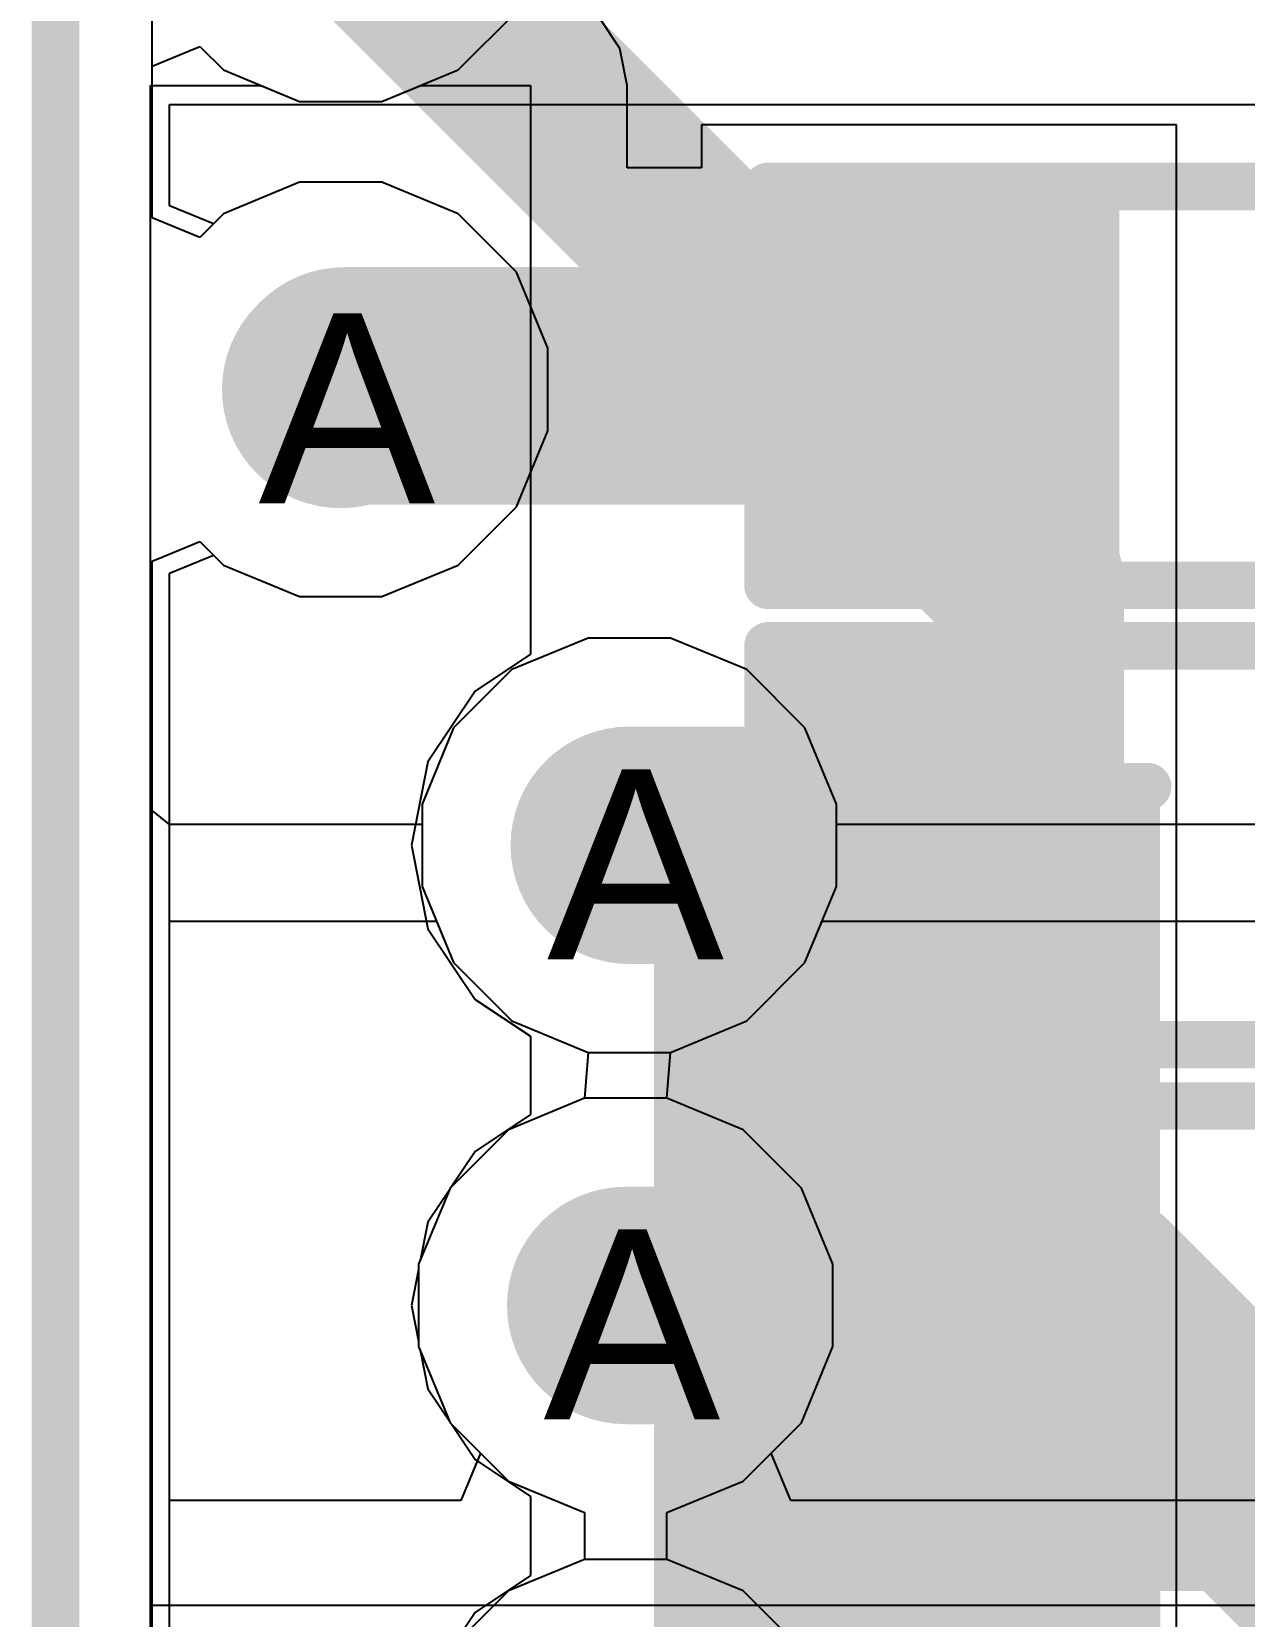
# Model space of a CAD drawing. Header units: inches. Extents: x 0 to 5271, y 0 to 5417.
# Drawn here: x -0.064 to 3.179, y 98.395 to 102.633 of the extents above; entities that cross this region are included whole.
import ezdxf

# ---------------------------------------------------------------- set-up
doc = ezdxf.new("R2010")
doc.units = ezdxf.units.IN
for name, color, linetype in [('Board_Outline', 216, 'Continuous'), ('Bottom Layer', 5, 'Continuous'), ('Bottom Overlay', 54, 'Continuous'), ('Bottom Paste', 16, 'Continuous'), ('Bottom Solder', 6, 'Continuous'), ('Drill Drawing', 1, 'Continuous'), ('L2_GND1', 16, 'Continuous'), ('L3_SIG1', 76, 'Continuous'), ('L4_PWR', 90, 'Continuous'), ('L5_GND2', 156, 'Continuous'), ('L6_SIG2', 130, 'Continuous'), ('L7_GND3', 216, 'Continuous'), ('Top Layer', 1, 'Continuous'), ('Top Overlay', 2, 'Continuous'), ('Top Paste', 8, 'Continuous'), ('Top Solder', 216, 'Continuous'), ('Via Holes', 16, 'Continuous')]:
    doc.layers.add(name, color=color, linetype=linetype)
doc.styles.add('Arial', font='', dxfattribs={"height": 0.2})
doc.styles.get('Arial').set_extended_font_data('Arial')

# ---------------------------------------------------------------- blocks, each defined once
blk = doc.blocks.new('R___0603_B_214')
at = {"layer": 'Bottom Layer'}
for points in [[(-1.14304572, -0.44450508), (-1.14304572, 0.44449492), (-0.38104572, 0.44449492), (-0.38104572, -0.44450508)], [(0.38095428, -0.44450508), (0.38095428, 0.44449492), (1.14295428, 0.44449492), (1.14295428, -0.44450508)]]:
    blk.add_hatch(color=5, dxfattribs=at).paths.add_polyline_path(points)
at = {"layer": 'Bottom Paste'}
for points in [[(-1.14304572, -0.44450508), (-1.14304572, 0.44449492), (-0.38104572, 0.44449492), (-0.38104572, -0.44450508)], [(0.38095428, -0.44450508), (0.38095428, 0.44449492), (1.14295428, 0.44449492), (1.14295428, -0.44450508)]]:
    blk.add_hatch(color=16, dxfattribs=at).paths.add_polyline_path(points)
at = {"layer": 'Bottom Solder'}
for points in [[(-1.24464572, -0.54610508), (-1.24464572, 0.5460949199999999), (-0.27944572, 0.5460949199999999), (-0.27944572, -0.54610508)], [(0.27935428, -0.54610508), (0.27935428, 0.5460949199999999), (1.24455428, 0.5460949199999999), (1.24455428, -0.54610508)]]:
    blk.add_hatch(color=6, dxfattribs=at).paths.add_polyline_path(points)
at = {"layer": 'Bottom Overlay'}
for points in [[(-1.21924572, 0.53339492, 0.127, 0.127, 0), (-1.21924572, -0.53340508, 0.127, 0.127, 0)], [(1.21915428, 0.53339492, 0.127, 0.127, 0), (-1.21924572, 0.53339492, 0.127, 0.127, 0)], [(1.21915428, 0.53339492, 0.127, 0.127, 0), (1.21915428, -0.53340508, 0.127, 0.127, 0)], [(1.21915428, -0.53340508, 0.127, 0.127, 0), (-1.21924572, -0.53340508, 0.127, 0.127, 0)]]:
    blk.add_lwpolyline(points, format="xyseb", dxfattribs=at)
for points in [[(-1.25099572, 0.53339492, 0.0635, 0.0635, 1), (-1.18749572, 0.53339492, 0.0635, 0.0635, 1)], [(-1.25099572, 0.53339492, 0.0635, 0.0635, 1), (-1.18749572, 0.53339492, 0.0635, 0.0635, 1)], [(1.18740428, 0.53339492, 0.0635, 0.0635, 1), (1.25090428, 0.53339492, 0.0635, 0.0635, 1)], [(1.18740428, 0.53339492, 0.0635, 0.0635, 1), (1.25090428, 0.53339492, 0.0635, 0.0635, 1)], [(-1.25099572, -0.53340508, 0.0635, 0.0635, 1), (-1.18749572, -0.53340508, 0.0635, 0.0635, 1)], [(-1.25099572, -0.53340508, 0.0635, 0.0635, 1), (-1.18749572, -0.53340508, 0.0635, 0.0635, 1)], [(1.18740428, -0.53340508, 0.0635, 0.0635, 1), (1.25090428, -0.53340508, 0.0635, 0.0635, 1)], [(1.18740428, -0.53340508, 0.0635, 0.0635, 1), (1.25090428, -0.53340508, 0.0635, 0.0635, 1)]]:
    blk.add_lwpolyline(points, format="xyseb", close=True, dxfattribs=at)
blk = doc.blocks.new('R___0603_B_222')
at = {"layer": 'Bottom Layer'}
for points in [[(-1.14300508, -0.44450254), (-1.14300508, 0.44449746), (-0.38100508, 0.44449746), (-0.38100508, -0.44450254)], [(0.38099492, -0.44450254), (0.38099492, 0.44449746), (1.14299492, 0.44449746), (1.14299492, -0.44450254)]]:
    blk.add_hatch(color=5, dxfattribs=at).paths.add_polyline_path(points)
at = {"layer": 'Bottom Paste'}
for points in [[(-1.14300508, -0.44450254), (-1.14300508, 0.44449746), (-0.38100508, 0.44449746), (-0.38100508, -0.44450254)], [(0.38099492, -0.44450254), (0.38099492, 0.44449746), (1.14299492, 0.44449746), (1.14299492, -0.44450254)]]:
    blk.add_hatch(color=16, dxfattribs=at).paths.add_polyline_path(points)
at = {"layer": 'Bottom Solder'}
for points in [[(-1.24460508, -0.54610254), (-1.24460508, 0.5460974599999999), (-0.27940508, 0.5460974599999999), (-0.27940508, -0.54610254)], [(0.27939492, -0.54610254), (0.27939492, 0.5460974599999999), (1.24459492, 0.5460974599999999), (1.24459492, -0.54610254)]]:
    blk.add_hatch(color=6, dxfattribs=at).paths.add_polyline_path(points)
at = {"layer": 'Bottom Overlay'}
for points in [[(1.21919492, 0.5333974599999999, 0.127, 0.127, 0), (-1.21920508, 0.5333974599999999, 0.127, 0.127, 0)], [(-1.21920508, 0.5333974599999999, 0.127, 0.127, 0), (-1.21920508, -0.53340254, 0.127, 0.127, 0)], [(1.21919492, 0.5333974599999999, 0.127, 0.127, 0), (1.21919492, -0.53340254, 0.127, 0.127, 0)], [(1.21919492, -0.53340254, 0.127, 0.127, 0), (-1.21920508, -0.53340254, 0.127, 0.127, 0)]]:
    blk.add_lwpolyline(points, format="xyseb", dxfattribs=at)
for points in [[(-1.25095508, 0.5333974599999999, 0.0635, 0.0635, 1), (-1.18745508, 0.5333974599999999, 0.0635, 0.0635, 1)], [(-1.25095508, 0.5333974599999999, 0.0635, 0.0635, 1), (-1.18745508, 0.5333974599999999, 0.0635, 0.0635, 1)], [(1.18744492, 0.5333974599999999, 0.0635, 0.0635, 1), (1.25094492, 0.5333974599999999, 0.0635, 0.0635, 1)], [(1.18744492, 0.5333974599999999, 0.0635, 0.0635, 1), (1.25094492, 0.5333974599999999, 0.0635, 0.0635, 1)], [(-1.25095508, -0.53340254, 0.0635, 0.0635, 1), (-1.18745508, -0.53340254, 0.0635, 0.0635, 1)], [(-1.25095508, -0.53340254, 0.0635, 0.0635, 1), (-1.18745508, -0.53340254, 0.0635, 0.0635, 1)], [(1.18744492, -0.53340254, 0.0635, 0.0635, 1), (1.25094492, -0.53340254, 0.0635, 0.0635, 1)], [(1.18744492, -0.53340254, 0.0635, 0.0635, 1), (1.25094492, -0.53340254, 0.0635, 0.0635, 1)]]:
    blk.add_lwpolyline(points, format="xyseb", close=True, dxfattribs=at)
blk = doc.blocks.new('R___0603_B_228')
at = {"layer": 'Bottom Layer'}
for points in [[(-1.14300508, -0.44450508), (-1.14300508, 0.44449492), (-0.38100508, 0.44449492), (-0.38100508, -0.44450508)], [(0.38099492, -0.44450508), (0.38099492, 0.44449492), (1.14299492, 0.44449492), (1.14299492, -0.44450508)]]:
    blk.add_hatch(color=5, dxfattribs=at).paths.add_polyline_path(points)
at = {"layer": 'Bottom Paste'}
for points in [[(-1.14300508, -0.44450508), (-1.14300508, 0.44449492), (-0.38100508, 0.44449492), (-0.38100508, -0.44450508)], [(0.38099492, -0.44450508), (0.38099492, 0.44449492), (1.14299492, 0.44449492), (1.14299492, -0.44450508)]]:
    blk.add_hatch(color=16, dxfattribs=at).paths.add_polyline_path(points)
at = {"layer": 'Bottom Solder'}
for points in [[(-1.24460508, -0.54610508), (-1.24460508, 0.5460949199999999), (-0.27940508, 0.5460949199999999), (-0.27940508, -0.54610508)], [(0.27939492, -0.54610508), (0.27939492, 0.5460949199999999), (1.24459492, 0.5460949199999999), (1.24459492, -0.54610508)]]:
    blk.add_hatch(color=6, dxfattribs=at).paths.add_polyline_path(points)
at = {"layer": 'Bottom Overlay'}
for points in [[(1.21919492, 0.53339492, 0.127, 0.127, 0), (-1.21920508, 0.53339492, 0.127, 0.127, 0)], [(-1.21920508, 0.53339492, 0.127, 0.127, 0), (-1.21920508, -0.53340508, 0.127, 0.127, 0)], [(1.21919492, 0.53339492, 0.127, 0.127, 0), (1.21919492, -0.53340508, 0.127, 0.127, 0)], [(1.21919492, -0.53340508, 0.127, 0.127, 0), (-1.21920508, -0.53340508, 0.127, 0.127, 0)]]:
    blk.add_lwpolyline(points, format="xyseb", dxfattribs=at)
for points in [[(-1.25095508, 0.53339492, 0.0635, 0.0635, 1), (-1.18745508, 0.53339492, 0.0635, 0.0635, 1)], [(-1.25095508, 0.53339492, 0.0635, 0.0635, 1), (-1.18745508, 0.53339492, 0.0635, 0.0635, 1)], [(1.18744492, 0.53339492, 0.0635, 0.0635, 1), (1.25094492, 0.53339492, 0.0635, 0.0635, 1)], [(1.18744492, 0.53339492, 0.0635, 0.0635, 1), (1.25094492, 0.53339492, 0.0635, 0.0635, 1)], [(-1.25095508, -0.53340508, 0.0635, 0.0635, 1), (-1.18745508, -0.53340508, 0.0635, 0.0635, 1)], [(-1.25095508, -0.53340508, 0.0635, 0.0635, 1), (-1.18745508, -0.53340508, 0.0635, 0.0635, 1)], [(1.18744492, -0.53340508, 0.0635, 0.0635, 1), (1.25094492, -0.53340508, 0.0635, 0.0635, 1)], [(1.18744492, -0.53340508, 0.0635, 0.0635, 1), (1.25094492, -0.53340508, 0.0635, 0.0635, 1)]]:
    blk.add_lwpolyline(points, format="xyseb", close=True, dxfattribs=at)
blk = doc.blocks.new('LED_0603_232')
at = {"layer": 'Top Layer'}
for points in [[(-1.0000234, 0.50002059), (-0.5000243999999999, 0.50002059), (-0.5000243999999999, -0.49997995), (-1.0000234, -0.49997995)], [(0.499999, 0.50002059), (0.999998, 0.50002059), (0.999998, -0.49997995), (0.499999, -0.49997995)]]:
    blk.add_hatch(color=1, dxfattribs=at).paths.add_polyline_path(points)
at = {"layer": 'Top Overlay'}
blk.add_hatch(color=2, dxfattribs=at).paths.add_polyline_path([(1.1175873, -0.6603796799999999), (1.7525873, -0.6603796799999999), (1.7525873, 0.66042032), (1.1175873, 0.66042032)])
at = {"layer": 'Top Paste'}
for points in [[(-1.0000234, 0.50002059), (-0.5000243999999999, 0.50002059), (-0.5000243999999999, -0.49997995), (-1.0000234, -0.49997995)], [(0.499999, 0.50002059), (0.999998, 0.50002059), (0.999998, -0.49997995), (0.499999, -0.49997995)]]:
    blk.add_hatch(color=8, dxfattribs=at).paths.add_polyline_path(points)
at = {"layer": 'Top Solder'}
for points in [[(-1.1016234, 0.60162059), (-0.3984244, 0.60162059), (-0.3984244, -0.60157995), (-1.1016234, -0.60157995)], [(0.398399, 0.60162059), (1.101598, 0.60162059), (1.101598, -0.60157995), (0.398399, -0.60157995)]]:
    blk.add_hatch(color=216, dxfattribs=at).paths.add_polyline_path(points)
at = {"layer": 'Top Overlay'}
for points in [[(-0.4318127, 0.60962032, 0.127, 0.127, 0), (-1.1176127, 0.60962032, 0.127, 0.127, 0)], [(-1.1176127, 0.60962032, 0.127, 0.127, 0), (-1.1176127, -0.60957968, 0.127, 0.127, 0)], [(1.1175873, 0.60962032, 0.127, 0.127, 0), (0.4317873, 0.60962032, 0.127, 0.127, 0)], [(1.1175873, 0.60962032, 0.127, 0.127, 0), (1.1175873, -0.60957968, 0.127, 0.127, 0)], [(-0.4318127, -0.60957968, 0.127, 0.127, 0), (-1.1176127, -0.60957968, 0.127, 0.127, 0)], [(1.1175873, -0.60957968, 0.127, 0.127, 0), (0.4317873, -0.60957968, 0.127, 0.127, 0)]]:
    blk.add_lwpolyline(points, format="xyseb", dxfattribs=at)
for points in [[(-1.1493627, 0.60962032, 0.0635, 0.0635, 1), (-1.0858627, 0.60962032, 0.0635, 0.0635, 1)], [(-1.1493627, 0.60962032, 0.0635, 0.0635, 1), (-1.0858627, 0.60962032, 0.0635, 0.0635, 1)], [(-0.4635626999999999, 0.60962032, 0.0635, 0.0635, 1), (-0.4000627, 0.60962032, 0.0635, 0.0635, 1)], [(0.4000373, 0.60962032, 0.0635, 0.0635, 1), (0.4635372999999999, 0.60962032, 0.0635, 0.0635, 1)], [(1.0858373, 0.60962032, 0.0635, 0.0635, 1), (1.1493373, 0.60962032, 0.0635, 0.0635, 1)], [(1.0858373, 0.60962032, 0.0635, 0.0635, 1), (1.1493373, 0.60962032, 0.0635, 0.0635, 1)], [(-1.1493627, -0.60957968, 0.0635, 0.0635, 1), (-1.0858627, -0.60957968, 0.0635, 0.0635, 1)], [(-1.1493627, -0.60957968, 0.0635, 0.0635, 1), (-1.0858627, -0.60957968, 0.0635, 0.0635, 1)], [(-0.4635626999999999, -0.60957968, 0.0635, 0.0635, 1), (-0.4000627, -0.60957968, 0.0635, 0.0635, 1)], [(0.4000373, -0.60957968, 0.0635, 0.0635, 1), (0.4635372999999999, -0.60957968, 0.0635, 0.0635, 1)], [(1.0858373, -0.60957968, 0.0635, 0.0635, 1), (1.1493373, -0.60957968, 0.0635, 0.0635, 1)], [(1.0858373, -0.60957968, 0.0635, 0.0635, 1), (1.1493373, -0.60957968, 0.0635, 0.0635, 1)]]:
    blk.add_lwpolyline(points, format="xyseb", close=True, dxfattribs=at)
blk = doc.blocks.new('RES_0603_B_276')
at = {"layer": 'Bottom Layer'}
for points in [[(-1.1430127, -0.4444492), (-1.1430127, 0.4445508), (-0.3810127, 0.4445508), (-0.3810127, -0.4444492)], [(0.3809873, -0.4444492), (0.3809873, 0.4445508), (1.1429873, 0.4445508), (1.1429873, -0.4444492)]]:
    blk.add_hatch(color=5, dxfattribs=at).paths.add_polyline_path(points)
at = {"layer": 'Bottom Paste'}
for points in [[(-1.1430127, -0.4444492), (-1.1430127, 0.4445508), (-0.3810127, 0.4445508), (-0.3810127, -0.4444492)], [(0.3809873, -0.4444492), (0.3809873, 0.4445508), (1.1429873, 0.4445508), (1.1429873, -0.4444492)]]:
    blk.add_hatch(color=16, dxfattribs=at).paths.add_polyline_path(points)
at = {"layer": 'Bottom Solder'}
for points in [[(-1.2446127, -0.5460492), (-1.2446127, 0.5461507999999999), (-0.2794127, 0.5461507999999999), (-0.2794127, -0.5460492)], [(0.2793873, -0.5460492), (0.2793873, 0.5461507999999999), (1.2445873, 0.5461507999999999), (1.2445873, -0.5460492)]]:
    blk.add_hatch(color=6, dxfattribs=at).paths.add_polyline_path(points)
at = {"layer": 'Bottom Overlay'}
for points in [[(-1.2192127, -0.5333492, 0.127, 0.127, 0), (-1.2192127, 0.5334508, 0.127, 0.127, 0)], [(-1.2192127, 0.5334508, 0.127, 0.127, 0), (1.2191873, 0.5334508, 0.127, 0.127, 0)], [(1.2191873, -0.5333492, 0.127, 0.127, 0), (1.2191873, 0.5334508, 0.127, 0.127, 0)], [(-1.2192127, -0.5333492, 0.127, 0.127, 0), (1.2191873, -0.5333492, 0.127, 0.127, 0)]]:
    blk.add_lwpolyline(points, format="xyseb", dxfattribs=at)
for points in [[(-1.2509627, 0.5334508, 0.0635, 0.0635, 1), (-1.1874627, 0.5334508, 0.0635, 0.0635, 1)], [(-1.2509627, 0.5334508, 0.0635, 0.0635, 1), (-1.1874627, 0.5334508, 0.0635, 0.0635, 1)], [(1.1874373, 0.5334508, 0.0635, 0.0635, 1), (1.2509373, 0.5334508, 0.0635, 0.0635, 1)], [(1.1874373, 0.5334508, 0.0635, 0.0635, 1), (1.2509373, 0.5334508, 0.0635, 0.0635, 1)], [(-1.2509627, -0.5333492, 0.0635, 0.0635, 1), (-1.1874627, -0.5333492, 0.0635, 0.0635, 1)], [(-1.2509627, -0.5333492, 0.0635, 0.0635, 1), (-1.1874627, -0.5333492, 0.0635, 0.0635, 1)], [(1.1874373, -0.5333492, 0.0635, 0.0635, 1), (1.2509373, -0.5333492, 0.0635, 0.0635, 1)], [(1.1874373, -0.5333492, 0.0635, 0.0635, 1), (1.2509373, -0.5333492, 0.0635, 0.0635, 1)]]:
    blk.add_lwpolyline(points, format="xyseb", close=True, dxfattribs=at)
blk = doc.blocks.new('LED_0603_288')
at = {"layer": 'Top Layer'}
for points in [[(-0.99996752, 0.49996979), (-0.49996852, 0.49996979), (-0.49996852, -0.50003075), (-0.99996752, -0.50003075)], [(0.50005488, 0.49996979), (1.00005388, 0.49996979), (1.00005388, -0.50003075), (0.50005488, -0.50003075)]]:
    blk.add_hatch(color=1, dxfattribs=at).paths.add_polyline_path(points)
at = {"layer": 'Top Overlay'}
blk.add_hatch(color=2, dxfattribs=at).paths.add_polyline_path([(1.11713518, -0.66063368), (1.75213518, -0.66063368), (1.75213518, 0.66016632), (1.11713518, 0.66016632)])
at = {"layer": 'Top Paste'}
for points in [[(-0.99996752, 0.49996979), (-0.49996852, 0.49996979), (-0.49996852, -0.50003075), (-0.99996752, -0.50003075)], [(0.50005488, 0.49996979), (1.00005388, 0.49996979), (1.00005388, -0.50003075), (0.50005488, -0.50003075)]]:
    blk.add_hatch(color=8, dxfattribs=at).paths.add_polyline_path(points)
at = {"layer": 'Top Solder'}
for points in [[(-1.10156752, 0.60156979), (-0.39836852, 0.60156979), (-0.39836852, -0.60163075), (-1.10156752, -0.60163075)], [(0.39845488, 0.60156979), (1.10165388, 0.60156979), (1.10165388, -0.60163075), (0.39845488, -0.60163075)]]:
    blk.add_hatch(color=216, dxfattribs=at).paths.add_polyline_path(points)
at = {"layer": 'Top Overlay'}
for points in [[(-0.43175682, 0.60956952, 0.127, 0.127, 0), (-1.11755682, 0.60956952, 0.127, 0.127, 0)], [(-1.11755682, 0.60956952, 0.127, 0.127, 0), (-1.11755682, -0.60963048, 0.127, 0.127, 0)], [(1.11764318, 0.60956952, 0.127, 0.127, 0), (0.43184318, 0.60956952, 0.127, 0.127, 0)], [(1.11764318, 0.60956952, 0.127, 0.127, 0), (1.11764318, -0.60963048, 0.127, 0.127, 0)], [(-0.43175682, -0.60963048, 0.127, 0.127, 0), (-1.11755682, -0.60963048, 0.127, 0.127, 0)], [(1.11764318, -0.60963048, 0.127, 0.127, 0), (0.43184318, -0.60963048, 0.127, 0.127, 0)]]:
    blk.add_lwpolyline(points, format="xyseb", dxfattribs=at)
for points in [[(-1.14930682, 0.60956952, 0.0635, 0.0635, 1), (-1.08580682, 0.60956952, 0.0635, 0.0635, 1)], [(-1.14930682, 0.60956952, 0.0635, 0.0635, 1), (-1.08580682, 0.60956952, 0.0635, 0.0635, 1)], [(-0.4635068199999999, 0.60956952, 0.0635, 0.0635, 1), (-0.40000682, 0.60956952, 0.0635, 0.0635, 1)], [(0.40009318, 0.60956952, 0.0635, 0.0635, 1), (0.4635931799999999, 0.60956952, 0.0635, 0.0635, 1)], [(1.08589318, 0.60956952, 0.0635, 0.0635, 1), (1.14939318, 0.60956952, 0.0635, 0.0635, 1)], [(1.08589318, 0.60956952, 0.0635, 0.0635, 1), (1.14939318, 0.60956952, 0.0635, 0.0635, 1)], [(-1.14930682, -0.60963048, 0.0635, 0.0635, 1), (-1.08580682, -0.60963048, 0.0635, 0.0635, 1)], [(-1.14930682, -0.60963048, 0.0635, 0.0635, 1), (-1.08580682, -0.60963048, 0.0635, 0.0635, 1)], [(-0.4635068199999999, -0.60963048, 0.0635, 0.0635, 1), (-0.40000682, -0.60963048, 0.0635, 0.0635, 1)], [(0.40009318, -0.60963048, 0.0635, 0.0635, 1), (0.4635931799999999, -0.60963048, 0.0635, 0.0635, 1)], [(1.08589318, -0.60963048, 0.0635, 0.0635, 1), (1.14939318, -0.60963048, 0.0635, 0.0635, 1)], [(1.08589318, -0.60963048, 0.0635, 0.0635, 1), (1.14939318, -0.60963048, 0.0635, 0.0635, 1)]]:
    blk.add_lwpolyline(points, format="xyseb", close=True, dxfattribs=at)

msp = doc.modelspace()

# ---------------------------------------------------------------- hatches: boundary and pattern name
at = {"layer": 'Bottom Layer'}
h = msp.add_hatch(color=5, dxfattribs=at)
edge = h.paths.add_edge_path()
edge.add_arc((0.7627061199999999, 101.67590028), 0.2999994, 0, 360)
h = msp.add_hatch(color=5, dxfattribs=at)
edge = h.paths.add_edge_path()
edge.add_arc((1.53430732, 100.45700254), 0.2999994, 0, 360)
h = msp.add_hatch(color=5, dxfattribs=at)
edge = h.paths.add_edge_path()
edge.add_arc((1.52470612, 99.22643095999999), 0.2999994, 0, 360)
at = {"layer": 'L2_GND1'}
h = msp.add_hatch(color=16, dxfattribs=at)
edge = h.paths.add_edge_path()
edge.add_arc((0.7627061199999999, 101.67590028), 0.2999994, 0, 360)
h = msp.add_hatch(color=16, dxfattribs=at)
edge = h.paths.add_edge_path()
edge.add_arc((1.53430732, 100.45700254), 0.2999994, 0, 360)
h = msp.add_hatch(color=16, dxfattribs=at)
edge = h.paths.add_edge_path()
edge.add_arc((1.52470612, 99.22643095999999), 0.2999994, 0, 360)
at = {"layer": 'L3_SIG1'}
h = msp.add_hatch(color=76, dxfattribs=at)
edge = h.paths.add_edge_path()
edge.add_arc((0.7627061199999999, 101.67590028), 0.2999994, 0, 360)
h = msp.add_hatch(color=76, dxfattribs=at)
edge = h.paths.add_edge_path()
edge.add_arc((1.53430732, 100.45700254), 0.2999994, 0, 360)
h = msp.add_hatch(color=76, dxfattribs=at)
edge = h.paths.add_edge_path()
edge.add_arc((1.52470612, 99.22643095999999), 0.2999994, 0, 360)
at = {"layer": 'L4_PWR'}
h = msp.add_hatch(color=90, dxfattribs=at)
edge = h.paths.add_edge_path()
edge.add_arc((0.7627061199999999, 101.67590028), 0.2999994, 0, 360)
h = msp.add_hatch(color=90, dxfattribs=at)
edge = h.paths.add_edge_path()
edge.add_arc((1.53430732, 100.45700254), 0.2999994, 0, 360)
h = msp.add_hatch(color=90, dxfattribs=at)
edge = h.paths.add_edge_path()
edge.add_arc((1.52470612, 99.22643095999999), 0.2999994, 0, 360)
at = {"layer": 'L5_GND2'}
h = msp.add_hatch(color=156, dxfattribs=at)
edge = h.paths.add_edge_path()
edge.add_arc((0.7627061199999999, 101.67590028), 0.2999994, 0, 360)
h = msp.add_hatch(color=156, dxfattribs=at)
edge = h.paths.add_edge_path()
edge.add_arc((1.53430732, 100.45700254), 0.2999994, 0, 360)
h = msp.add_hatch(color=156, dxfattribs=at)
edge = h.paths.add_edge_path()
edge.add_arc((1.52470612, 99.22643095999999), 0.2999994, 0, 360)
at = {"layer": 'L6_SIG2'}
h = msp.add_hatch(color=130, dxfattribs=at)
edge = h.paths.add_edge_path()
edge.add_arc((0.7627061199999999, 101.67590028), 0.2999994, 0, 360)
h = msp.add_hatch(color=130, dxfattribs=at)
edge = h.paths.add_edge_path()
edge.add_arc((1.53430732, 100.45700254), 0.2999994, 0, 360)
h = msp.add_hatch(color=130, dxfattribs=at)
edge = h.paths.add_edge_path()
edge.add_arc((1.52470612, 99.22643095999999), 0.2999994, 0, 360)
at = {"layer": 'L7_GND3'}
h = msp.add_hatch(color=216, dxfattribs=at)
edge = h.paths.add_edge_path()
edge.add_arc((0.7627061199999999, 101.67590028), 0.2999994, 0, 360)
h = msp.add_hatch(color=216, dxfattribs=at)
edge = h.paths.add_edge_path()
edge.add_arc((1.53430732, 100.45700254), 0.2999994, 0, 360)
h = msp.add_hatch(color=216, dxfattribs=at)
edge = h.paths.add_edge_path()
edge.add_arc((1.52470612, 99.22643095999999), 0.2999994, 0, 360)
at = {"layer": 'Top Layer'}
h = msp.add_hatch(color=1, dxfattribs=at)
edge = h.paths.add_edge_path()
edge.add_arc((0.7627061199999999, 101.67590028), 0.2999994, 0, 360)
h = msp.add_hatch(color=1, dxfattribs=at)
edge = h.paths.add_edge_path()
edge.add_arc((1.53430732, 100.45700254), 0.2999994, 0, 360)
h = msp.add_hatch(color=1, dxfattribs=at)
edge = h.paths.add_edge_path()
edge.add_arc((1.52470612, 99.22643095999999), 0.2999994, 0, 360)
at = {"layer": 'Via Holes'}
h = msp.add_hatch(color=7, dxfattribs=at)
edge = h.paths.add_edge_path()
edge.add_arc((0.7627061199999999, 101.67590028), 0.1499997, 0, 360)
h = msp.add_hatch(color=7, dxfattribs=at)
edge = h.paths.add_edge_path()
edge.add_arc((1.53430732, 100.45700254), 0.1499997, 0, 360)
h = msp.add_hatch(color=7, dxfattribs=at)
edge = h.paths.add_edge_path()
edge.add_arc((1.52470612, 99.22643095999999), 0.1499997, 0, 360)

# ---------------------------------------------------------------- linework, layer by layer
at = {"layer": 'Board_Outline'}
msp.add_lwpolyline([(0, 0, 0.127, 0.127, 0), (0, 110.00000098, 0.127, 0.127, 0)], format="xyseb", dxfattribs=at)
at = {"layer": 'Bottom Layer'}
for p, q in [((1.50926292, 102.58810572), (1.45312384, 102.67212384)), ((1.52897586, 102.489), (1.50926292, 102.58810572)), ((0.254, 84.5109054), (0.254, 102.489)), ((0.254, 102.489), (0.54868572, 102.489)), ((0.54868572, 102.489), (0.65250822, 102.44599526)), ((0.87290402, 102.44599526), (0.97672652, 102.489)), ((0.97672652, 102.489), (1.27, 102.489)), ((1.27, 102.489), (1.27, 100.96772288)), ((1.52897586, 102.2681978), (1.52897586, 102.489)), ((0.65250822, 102.44599526), (0.87290402, 102.44599526)), ((2.9971873, 102.38400148), (1.7271873, 102.38400148)), ((1.7271873, 102.38400148), (1.7271873, 102.2681978)), ((2.9971873, 101.15550254), (2.9971873, 102.38400148)), ((1.7271873, 102.2681978), (1.52897586, 102.2681978)), ((2.99720508, 101.15550254), (2.9971873, 101.15550254)), ((2.99720508, 99.75850254), (2.99720508, 101.15550254)), ((1.27, 100.96772288), (1.12229646, 100.86903118)), ((1.12229646, 100.86903118), (0.9959847999999999, 100.67999168)), ((0.9959847999999999, 100.67999168), (0.9516287799999998, 100.45700254)), ((0.9516287799999998, 100.45700254), (0.9959847999999999, 100.2340134)), ((0.9959847999999999, 100.2340134), (1.12229646, 100.0449739)), ((1.12229646, 100.0449739), (1.27, 99.9462822)), ((1.27, 99.9462822), (1.27, 99.7371513)), ((2.99720508, 98.69170507999999), (2.99720508, 99.75850254)), ((1.27, 99.7371513), (1.12229646, 99.63845959999999)), ((1.12229646, 99.63845959999999), (1.05994454, 99.54514254)), ((1.05994454, 99.54514254), (1.05504742, 99.54024541999999)), ((1.0523982, 99.53384716), (0.9959847999999999, 99.4494201)), ((1.05504742, 99.54024541999999), (1.0523982, 99.53384716)), ((0.9959847999999999, 99.4494201), (0.9761753399999998, 99.34982923999999)), ((0.9761753399999998, 99.34982923999999), (0.97070672, 99.33662885999999)), ((0.97070672, 99.33662885999999), (0.97070672, 99.32234136)), ((0.97070672, 99.32234136), (0.9516287799999998, 99.22643095999999)), ((0.9516287799999998, 99.22643095999999), (0.97070672, 99.13052056)), ((0.97070672, 99.13052056), (0.97070672, 99.11623306)), ((0.97070672, 99.11623306), (0.9761753399999998, 99.10303268)), ((0.9761753399999998, 99.10303268), (0.9959847999999999, 99.00344181999999)), ((0.9959847999999999, 99.00344181999999), (1.0523982, 98.91901476)), ((1.0523982, 98.91901476), (1.05504742, 98.9126165)), ((1.05504742, 98.9126165), (1.05994454, 98.90771937999999)), ((1.05994454, 98.90771937999999), (1.12229646, 98.81440232)), ((1.12229646, 98.81440232), (1.27, 98.71571062)), ((1.27, 98.71571062), (1.27, 98.50389747999999)), ((2.99724572, 98.69170507999999), (2.99720508, 98.69170507999999)), ((2.99724572, 97.40958165999999), (2.99724572, 98.69170507999999)), ((1.27, 98.50389747999999), (1.1223371, 98.40523372)), ((1.1223371, 98.40523372), (1.06006646, 98.31203857999999))]:
    msp.add_line(p, q, dxfattribs=at)
for points in [[(0.7627061199999999, 101.67590028, 0.635, 0.635, 0), (0.7723073199999999, 101.68550148, 0.635, 0.635, 0)], [(0.7723073199999999, 101.68550148, 0.635, 0.635, 0), (2.3621873, 101.68550148, 0.635, 0.635, 0)], [(1.5343251, 100.45700254, 0.635, 0.635, 0), (2.36220508, 100.45700254, 0.635, 0.635, 0)], [(1.5343251, 99.22643095999999, 0.635, 0.635, 0), (2.36220508, 99.22643095999999, 0.635, 0.635, 0)]]:
    msp.add_lwpolyline(points, format="xyseb", dxfattribs=at)
for points in [[(0.61355732, 101.68550148, 0.3175, 0.3175, 1), (0.93105732, 101.68550148, 0.3175, 0.3175, 1)], [(0.61355732, 101.68550148, 0.3175, 0.3175, 1), (0.93105732, 101.68550148, 0.3175, 0.3175, 1)], [(2.2034373, 101.68550148, 0.3175, 0.3175, 1), (2.5209373, 101.68550148, 0.3175, 0.3175, 1)], [(0.60395612, 101.67590028, 0.3175, 0.3175, 1), (0.9214561199999999, 101.67590028, 0.3175, 0.3175, 1)], [(1.3755751, 100.45700254, 0.3175, 0.3175, 1), (1.6930751, 100.45700254, 0.3175, 0.3175, 1)], [(2.20345508, 100.45700254, 0.3175, 0.3175, 1), (2.52095508, 100.45700254, 0.3175, 0.3175, 1)], [(1.3755751, 99.22643095999999, 0.3175, 0.3175, 1), (1.6930751, 99.22643095999999, 0.3175, 0.3175, 1)], [(2.20345508, 99.22643095999999, 0.3175, 0.3175, 1), (2.52095508, 99.22643095999999, 0.3175, 0.3175, 1)]]:
    msp.add_lwpolyline(points, format="xyseb", close=True, dxfattribs=at)
at = {"layer": 'L2_GND1'}
for p, q in [((1.07652058, 102.53033596), (1.23236482, 102.6861802)), ((0.25896316, 102.54065852), (0.38596316, 102.59326446)), ((0.38596316, 102.59326446), (0.4488916599999999, 102.53033596)), ((0.25896316, 102.13523642), (0.25896316, 102.54065852)), ((0.4488916599999999, 102.53033596), (0.65250822, 102.44599526)), ((0.87290402, 102.44599526), (1.07652058, 102.53033596)), ((0.65250822, 102.44599526), (0.87290402, 102.44599526)), ((0.65250822, 102.22989968), (0.4488916599999999, 102.14555898)), ((0.87290402, 102.22989968), (0.65250822, 102.22989968)), ((1.07652058, 102.14555898), (0.87290402, 102.22989968)), ((0.38596316, 102.08263048), (0.25896316, 102.13523642)), ((0.4488916599999999, 102.14555898), (0.38596316, 102.08263048)), ((1.23236482, 101.98971474), (1.07652058, 102.14555898)), ((1.31670552, 101.78609818), (1.23236482, 101.98971474)), ((1.31670552, 101.56570238), (1.31670552, 101.78609818)), ((1.23236482, 101.36208582), (1.31670552, 101.56570238)), ((1.07652058, 101.20624158), (1.23236482, 101.36208582)), ((0.25896316, 101.21656414), (0.38596316, 101.26917008)), ((0.38596316, 101.26917008), (0.4488916599999999, 101.20624158)), ((0.25896316, 92.54120938), (0.25896316, 101.21656414)), ((0.4488916599999999, 101.20624158), (0.65250822, 101.12190088)), ((0.87290402, 101.12190088), (1.07652058, 101.20624158)), ((0.65250822, 101.12190088), (0.87290402, 101.12190088)), ((1.42410942, 101.01100194), (1.22049286, 100.92666124)), ((1.64450522, 101.01100194), (1.42410942, 101.01100194)), ((1.84812178, 100.92666124), (1.64450522, 101.01100194)), ((1.22049286, 100.92666124), (1.06464862, 100.770817)), ((2.00396602, 100.770817), (1.84812178, 100.92666124)), ((1.06464862, 100.770817), (0.9803079199999999, 100.56720044)), ((2.08830672, 100.56720044), (2.00396602, 100.770817)), ((0.9803079199999999, 100.56720044), (0.9803079199999999, 100.34680464)), ((2.08830672, 100.34680464), (2.08830672, 100.56720044)), ((0.9803079199999999, 100.34680464), (1.06464862, 100.14318808)), ((2.00396602, 100.14318808), (2.08830672, 100.34680464)), ((1.06464862, 100.14318808), (1.22049286, 99.98734384)), ((1.84812178, 99.98734384), (2.00396602, 100.14318808)), ((1.22049286, 99.98734384), (1.42410688, 99.90300314)), ((1.64450776, 99.90300314), (1.84812178, 99.98734384)), ((1.42410688, 99.90300314), (1.41450568, 99.78043036)), ((1.63490656, 99.78043036), (1.64450776, 99.90300314)), ((1.41450568, 99.78043036), (1.21089166, 99.69608965999998)), ((1.83852058, 99.69608965999998), (1.63490656, 99.78043036)), ((1.21089166, 99.69608965999998), (1.05504742, 99.54024541999999)), ((1.99436482, 99.54024541999999), (1.83852058, 99.69608965999998)), ((1.05504742, 99.54024541999999), (0.97070672, 99.33662885999999)), ((2.07870552, 99.33662885999999), (1.99436482, 99.54024541999999)), ((0.97070672, 99.33662885999999), (0.97070672, 99.11623306)), ((2.07870552, 99.11623306), (2.07870552, 99.33662885999999)), ((0.97070672, 99.11623306), (1.05504742, 98.9126165)), ((1.99436482, 98.9126165), (2.07870552, 99.11623306)), ((1.05504742, 98.9126165), (1.21089166, 98.75677225999999)), ((1.83852058, 98.75677225999999), (1.99436482, 98.9126165)), ((1.21089166, 98.75677225999999), (1.41450568, 98.67243155999999)), ((1.63490656, 98.67243155999999), (1.83852058, 98.75677225999999)), ((1.41450568, 98.67243155999999), (1.41450568, 98.54720447999999)), ((1.63490656, 98.54720447999999), (1.63490656, 98.67243155999999)), ((1.41450568, 98.54720447999999), (1.21089166, 98.46286377999999)), ((1.83852058, 98.46286377999999), (1.63490656, 98.54720447999999)), ((1.21089166, 98.46286377999999), (1.05504742, 98.30701953999998)), ((1.99436482, 98.30701953999998), (1.83852058, 98.46286377999999))]:
    msp.add_line(p, q, dxfattribs=at)
at = {"layer": 'L3_SIG1'}
for p, q in [((0.25896316, 102.13523642), (0.25896316, 109.74103782)), ((0.65250822, 102.22989968), (0.4488916599999999, 102.14555898)), ((0.87290402, 102.22989968), (0.65250822, 102.22989968)), ((1.07652058, 102.14555898), (0.87290402, 102.22989968)), ((0.38596316, 102.08263048), (0.25896316, 102.13523642)), ((0.4488916599999999, 102.14555898), (0.38596316, 102.08263048)), ((1.23236482, 101.98971474), (1.07652058, 102.14555898)), ((1.31670552, 101.78609818), (1.23236482, 101.98971474)), ((1.31670552, 101.56570238), (1.31670552, 101.78609818)), ((1.23236482, 101.36208582), (1.31670552, 101.56570238)), ((1.07652058, 101.20624158), (1.23236482, 101.36208582)), ((0.25896316, 101.21656414), (0.38596316, 101.26917008)), ((0.38596316, 101.26917008), (0.4488916599999999, 101.20624158)), ((0.25896316, 100.5503958), (0.25896316, 101.21656414)), ((0.4488916599999999, 101.20624158), (0.65250822, 101.12190088)), ((0.87290402, 101.12190088), (1.07652058, 101.20624158)), ((0.65250822, 101.12190088), (0.87290402, 101.12190088)), ((1.42410942, 101.01100194), (1.22049286, 100.92666124)), ((1.64450522, 101.01100194), (1.42410942, 101.01100194)), ((1.84812178, 100.92666124), (1.64450522, 101.01100194)), ((1.22049286, 100.92666124), (1.06464862, 100.770817)), ((2.00396602, 100.770817), (1.84812178, 100.92666124)), ((1.06464862, 100.770817), (0.9803079199999999, 100.56720044)), ((2.08830672, 100.56720044), (2.00396602, 100.770817)), ((0.9803079199999999, 100.56720044), (0.9803079199999999, 100.51277586)), ((2.08830672, 100.51277586), (2.08830672, 100.56720044)), ((0.30480254, 100.51277586), (0.25896316, 100.5503958)), ((0.9803079199999999, 100.51277586), (0.30480254, 100.51277586)), ((4.78396046, 100.51277586), (2.08830672, 100.51277586)), ((0.3048, 92.67713239999999), (0.3048, 100.2538)), ((0.3048, 100.2538), (1.0188321, 100.2538)), ((1.0188321, 100.2538), (1.06464862, 100.14318808)), ((2.00396602, 100.14318808), (2.04978254, 100.2538)), ((2.04978254, 100.2538), (4.78396046, 100.2538)), ((1.06464862, 100.14318808), (1.22049286, 99.98734384)), ((1.84812178, 99.98734384), (2.00396602, 100.14318808)), ((1.22049286, 99.98734384), (1.42410942, 99.90300314)), ((1.64450522, 99.90300314), (1.84812178, 99.98734384)), ((1.42410942, 99.90300314), (1.64450522, 99.90300314)), ((1.41450822, 98.54720447999999), (1.21089166, 98.46286377999999)), ((1.63490402, 98.54720447999999), (1.41450822, 98.54720447999999)), ((1.83852058, 98.46286377999999), (1.63490402, 98.54720447999999)), ((1.21089166, 98.46286377999999), (1.05504742, 98.30701953999998)), ((1.99436482, 98.30701953999998), (1.83852058, 98.46286377999999))]:
    msp.add_line(p, q, dxfattribs=at)
for points in [[(1.52470612, 99.22643095999999, 0.635, 0.635, 0), (2.75456904, 99.22643095999999, 0.635, 0.635, 0)], [(2.75456904, 99.22643095999999, 0.635, 0.635, 0), (3.60679492, 98.37420508, 0.635, 0.635, 0)]]:
    msp.add_lwpolyline(points, format="xyseb", dxfattribs=at)
for points in [[(1.36595612, 99.22643095999999, 0.3175, 0.3175, 1), (1.68345612, 99.22643095999999, 0.3175, 0.3175, 1)], [(2.59581904, 99.22643095999999, 0.3175, 0.3175, 1), (2.91331904, 99.22643095999999, 0.3175, 0.3175, 1)], [(2.59581904, 99.22643095999999, 0.3175, 0.3175, 1), (2.91331904, 99.22643095999999, 0.3175, 0.3175, 1)]]:
    msp.add_lwpolyline(points, format="xyseb", close=True, dxfattribs=at)
at = {"layer": 'L4_PWR'}
for p, q in [((0.3048, 102.16740298), (0.3048, 102.4382)), ((0.3048, 102.4382), (32.22649892, 102.4382)), ((0.65250822, 102.22989968), (0.4488916599999999, 102.14555898)), ((0.87290402, 102.22989968), (0.65250822, 102.22989968)), ((1.07652058, 102.14555898), (0.87290402, 102.22989968)), ((0.4221327599999999, 102.11880008), (0.3048, 102.16740298)), ((0.4488916599999999, 102.14555898), (0.4221327599999999, 102.11880008)), ((1.23236482, 101.98971474), (1.07652058, 102.14555898)), ((1.31670552, 101.78609818), (1.23236482, 101.98971474)), ((1.31670552, 101.56570238), (1.31670552, 101.78609818)), ((1.23236482, 101.36208582), (1.31670552, 101.56570238)), ((1.07652058, 101.20624158), (1.23236482, 101.36208582)), ((0.3048, 101.18439758), (0.4221327599999999, 101.23300048)), ((0.4221327599999999, 101.23300048), (0.4488916599999999, 101.20624158)), ((0.4488916599999999, 101.20624158), (0.65250822, 101.12190088)), ((0.87290402, 101.12190088), (1.07652058, 101.20624158)), ((0.3048, 98.70438983999999), (0.3048, 101.18439758)), ((0.65250822, 101.12190088), (0.87290402, 101.12190088)), ((1.41450822, 99.78043036), (1.21089166, 99.69608965999998)), ((1.63490402, 99.78043036), (1.41450822, 99.78043036)), ((1.83852058, 99.69608965999998), (1.63490402, 99.78043036)), ((1.21089166, 99.69608965999998), (1.05504742, 99.54024541999999)), ((1.99436482, 99.54024541999999), (1.83852058, 99.69608965999998)), ((1.05504742, 99.54024541999999), (0.97070672, 99.33662885999999)), ((2.07870552, 99.33662885999999), (1.99436482, 99.54024541999999)), ((0.97070672, 99.33662885999999), (0.97070672, 99.11623306)), ((2.07870552, 99.11623306), (2.07870552, 99.33662885999999)), ((0.97070672, 99.11623306), (1.05504742, 98.9126165)), ((1.99436482, 98.9126165), (2.07870552, 99.11623306)), ((1.05504742, 98.9126165), (1.13627154, 98.83139238)), ((1.91314324, 98.83139492), (1.99436482, 98.9126165)), ((1.13627154, 98.83139238), (1.0836656, 98.70439238)), ((1.96574918, 98.70439238), (1.91314324, 98.83139492)), ((1.0836656, 98.70439238), (0.3048, 98.70438983999999)), ((2.5744551, 98.70439492), (1.96574918, 98.70439238)), ((5.22680692, 98.70439999999999), (2.5744551, 98.70439492)), ((0.254, 64.1604), (0.254, 98.425)), ((0.254, 98.425), (5.29689314, 98.425))]:
    msp.add_line(p, q, dxfattribs=at)
at = {"layer": 'L5_GND2'}
for p, q in [((0.25896316, 102.13523642), (0.25896316, 109.74103782)), ((0.65250822, 102.22989968), (0.4488916599999999, 102.14555898)), ((0.87290402, 102.22989968), (0.65250822, 102.22989968)), ((1.07652058, 102.14555898), (0.87290402, 102.22989968)), ((0.38596316, 102.08263048), (0.25896316, 102.13523642)), ((0.4488916599999999, 102.14555898), (0.38596316, 102.08263048)), ((1.23236482, 101.98971474), (1.07652058, 102.14555898)), ((1.31670552, 101.78609818), (1.23236482, 101.98971474)), ((1.31670552, 101.56570238), (1.31670552, 101.78609818)), ((1.23236482, 101.36208582), (1.31670552, 101.56570238)), ((1.07652058, 101.20624158), (1.23236482, 101.36208582)), ((0.25896316, 101.21656414), (0.38596316, 101.26917008)), ((0.38596316, 101.26917008), (0.4488916599999999, 101.20624158)), ((0.25896316, 92.54120938), (0.25896316, 101.21656414)), ((0.4488916599999999, 101.20624158), (0.65250822, 101.12190088)), ((0.87290402, 101.12190088), (1.07652058, 101.20624158)), ((0.65250822, 101.12190088), (0.87290402, 101.12190088)), ((1.42410942, 101.01100194), (1.22049286, 100.92666124)), ((1.64450522, 101.01100194), (1.42410942, 101.01100194)), ((1.84812178, 100.92666124), (1.64450522, 101.01100194)), ((1.22049286, 100.92666124), (1.06464862, 100.770817)), ((2.00396602, 100.770817), (1.84812178, 100.92666124)), ((1.06464862, 100.770817), (0.9803079199999999, 100.56720044)), ((2.08830672, 100.56720044), (2.00396602, 100.770817)), ((0.9803079199999999, 100.56720044), (0.9803079199999999, 100.34680464)), ((2.08830672, 100.34680464), (2.08830672, 100.56720044)), ((0.9803079199999999, 100.34680464), (1.06464862, 100.14318808)), ((2.00396602, 100.14318808), (2.08830672, 100.34680464)), ((1.06464862, 100.14318808), (1.22049286, 99.98734384)), ((1.84812178, 99.98734384), (2.00396602, 100.14318808)), ((1.22049286, 99.98734384), (1.42410688, 99.90300314)), ((1.64450776, 99.90300314), (1.84812178, 99.98734384)), ((1.42410688, 99.90300314), (1.41450568, 99.78043036)), ((1.63490656, 99.78043036), (1.64450776, 99.90300314)), ((1.41450568, 99.78043036), (1.21089166, 99.69608965999998)), ((1.83852058, 99.69608965999998), (1.63490656, 99.78043036)), ((1.21089166, 99.69608965999998), (1.05504742, 99.54024541999999)), ((1.99436482, 99.54024541999999), (1.83852058, 99.69608965999998)), ((1.05504742, 99.54024541999999), (0.97070672, 99.33662885999999)), ((2.07870552, 99.33662885999999), (1.99436482, 99.54024541999999)), ((0.97070672, 99.33662885999999), (0.97070672, 99.11623306)), ((2.07870552, 99.11623306), (2.07870552, 99.33662885999999)), ((0.97070672, 99.11623306), (1.05504742, 98.9126165)), ((1.99436482, 98.9126165), (2.07870552, 99.11623306)), ((1.05504742, 98.9126165), (1.21089166, 98.75677225999999)), ((1.83852058, 98.75677225999999), (1.99436482, 98.9126165)), ((1.21089166, 98.75677225999999), (1.41450568, 98.67243155999999)), ((1.63490656, 98.67243155999999), (1.83852058, 98.75677225999999)), ((1.41450568, 98.67243155999999), (1.41450568, 98.54720447999999)), ((1.63490656, 98.54720447999999), (1.63490656, 98.67243155999999)), ((1.41450568, 98.54720447999999), (1.21089166, 98.46286377999999)), ((1.83852058, 98.46286377999999), (1.63490656, 98.54720447999999)), ((1.21089166, 98.46286377999999), (1.05504742, 98.30701953999998)), ((1.99436482, 98.30701953999998), (1.83852058, 98.46286377999999))]:
    msp.add_line(p, q, dxfattribs=at)
at = {"layer": 'L6_SIG2'}
for p, q in [((0.25896316, 102.13523642), (0.25896316, 109.74103782)), ((0.65250822, 102.22989968), (0.4488916599999999, 102.14555898)), ((0.87290402, 102.22989968), (0.65250822, 102.22989968)), ((1.07652058, 102.14555898), (0.87290402, 102.22989968)), ((0.38596316, 102.08263048), (0.25896316, 102.13523642)), ((0.4488916599999999, 102.14555898), (0.38596316, 102.08263048)), ((1.23236482, 101.98971474), (1.07652058, 102.14555898)), ((1.31670552, 101.78609818), (1.23236482, 101.98971474)), ((1.31670552, 101.56570238), (1.31670552, 101.78609818)), ((1.23236482, 101.36208582), (1.31670552, 101.56570238)), ((1.07652058, 101.20624158), (1.23236482, 101.36208582)), ((0.25896316, 101.21656414), (0.38596316, 101.26917008)), ((0.38596316, 101.26917008), (0.4488916599999999, 101.20624158)), ((0.25896316, 92.54120938), (0.25896316, 101.21656414)), ((0.4488916599999999, 101.20624158), (0.65250822, 101.12190088)), ((0.87290402, 101.12190088), (1.07652058, 101.20624158)), ((0.65250822, 101.12190088), (0.87290402, 101.12190088)), ((1.42410942, 101.01100194), (1.22049286, 100.92666124)), ((1.64450522, 101.01100194), (1.42410942, 101.01100194)), ((1.84812178, 100.92666124), (1.64450522, 101.01100194)), ((1.22049286, 100.92666124), (1.06464862, 100.770817)), ((2.00396602, 100.770817), (1.84812178, 100.92666124)), ((1.06464862, 100.770817), (0.9803079199999999, 100.56720044)), ((2.08830672, 100.56720044), (2.00396602, 100.770817)), ((0.9803079199999999, 100.56720044), (0.9803079199999999, 100.34680464)), ((2.08830672, 100.34680464), (2.08830672, 100.56720044)), ((0.9803079199999999, 100.34680464), (1.06464862, 100.14318808)), ((2.00396602, 100.14318808), (2.08830672, 100.34680464)), ((1.06464862, 100.14318808), (1.22049286, 99.98734384)), ((1.84812178, 99.98734384), (2.00396602, 100.14318808)), ((1.22049286, 99.98734384), (1.42410688, 99.90300314)), ((1.64450776, 99.90300314), (1.84812178, 99.98734384)), ((1.42410688, 99.90300314), (1.41450568, 99.78043036)), ((1.63490656, 99.78043036), (1.64450776, 99.90300314)), ((1.41450568, 99.78043036), (1.21089166, 99.69608965999998)), ((1.83852058, 99.69608965999998), (1.63490656, 99.78043036)), ((1.21089166, 99.69608965999998), (1.05504742, 99.54024541999999)), ((1.99436482, 99.54024541999999), (1.83852058, 99.69608965999998)), ((1.05504742, 99.54024541999999), (0.97070672, 99.33662885999999)), ((2.07870552, 99.33662885999999), (1.99436482, 99.54024541999999)), ((0.97070672, 99.33662885999999), (0.97070672, 99.11623306)), ((2.07870552, 99.11623306), (2.07870552, 99.33662885999999)), ((0.97070672, 99.11623306), (1.05504742, 98.9126165)), ((1.99436482, 98.9126165), (2.07870552, 99.11623306)), ((1.05504742, 98.9126165), (1.21089166, 98.75677225999999)), ((1.83852058, 98.75677225999999), (1.99436482, 98.9126165)), ((1.21089166, 98.75677225999999), (1.41450568, 98.67243155999999)), ((1.63490656, 98.67243155999999), (1.83852058, 98.75677225999999)), ((1.41450568, 98.67243155999999), (1.41450568, 98.54720447999999)), ((1.63490656, 98.54720447999999), (1.63490656, 98.67243155999999)), ((1.41450568, 98.54720447999999), (1.21089166, 98.46286377999999)), ((1.83852058, 98.46286377999999), (1.63490656, 98.54720447999999)), ((1.21089166, 98.46286377999999), (1.05504742, 98.30701953999998)), ((1.99436482, 98.30701953999998), (1.83852058, 98.46286377999999))]:
    msp.add_line(p, q, dxfattribs=at)
at = {"layer": 'L7_GND3'}
for p, q in [((0.25896316, 102.13523642), (0.25896316, 109.74103782)), ((0.65250822, 102.22989968), (0.4488916599999999, 102.14555898)), ((0.87290402, 102.22989968), (0.65250822, 102.22989968)), ((1.07652058, 102.14555898), (0.87290402, 102.22989968)), ((0.38596316, 102.08263048), (0.25896316, 102.13523642)), ((0.4488916599999999, 102.14555898), (0.38596316, 102.08263048)), ((1.23236482, 101.98971474), (1.07652058, 102.14555898)), ((1.31670552, 101.78609818), (1.23236482, 101.98971474)), ((1.31670552, 101.56570238), (1.31670552, 101.78609818)), ((1.23236482, 101.36208582), (1.31670552, 101.56570238)), ((1.07652058, 101.20624158), (1.23236482, 101.36208582)), ((0.25896316, 101.21656414), (0.38596316, 101.26917008)), ((0.38596316, 101.26917008), (0.4488916599999999, 101.20624158)), ((0.25896316, 92.54120938), (0.25896316, 101.21656414)), ((0.4488916599999999, 101.20624158), (0.65250822, 101.12190088)), ((0.87290402, 101.12190088), (1.07652058, 101.20624158)), ((0.65250822, 101.12190088), (0.87290402, 101.12190088)), ((1.42410942, 101.01100194), (1.22049286, 100.92666124)), ((1.64450522, 101.01100194), (1.42410942, 101.01100194)), ((1.84812178, 100.92666124), (1.64450522, 101.01100194)), ((1.22049286, 100.92666124), (1.06464862, 100.770817)), ((2.00396602, 100.770817), (1.84812178, 100.92666124)), ((1.06464862, 100.770817), (0.9803079199999999, 100.56720044)), ((2.08830672, 100.56720044), (2.00396602, 100.770817)), ((0.9803079199999999, 100.56720044), (0.9803079199999999, 100.34680464)), ((2.08830672, 100.34680464), (2.08830672, 100.56720044)), ((0.9803079199999999, 100.34680464), (1.06464862, 100.14318808)), ((2.00396602, 100.14318808), (2.08830672, 100.34680464)), ((1.06464862, 100.14318808), (1.22049286, 99.98734384)), ((1.84812178, 99.98734384), (2.00396602, 100.14318808)), ((1.22049286, 99.98734384), (1.42410688, 99.90300314)), ((1.64450776, 99.90300314), (1.84812178, 99.98734384)), ((1.42410688, 99.90300314), (1.41450568, 99.78043036)), ((1.63490656, 99.78043036), (1.64450776, 99.90300314)), ((1.41450568, 99.78043036), (1.21089166, 99.69608965999998)), ((1.83852058, 99.69608965999998), (1.63490656, 99.78043036)), ((1.21089166, 99.69608965999998), (1.05504742, 99.54024541999999)), ((1.99436482, 99.54024541999999), (1.83852058, 99.69608965999998)), ((1.05504742, 99.54024541999999), (0.97070672, 99.33662885999999)), ((2.07870552, 99.33662885999999), (1.99436482, 99.54024541999999)), ((0.97070672, 99.33662885999999), (0.97070672, 99.11623306)), ((2.07870552, 99.11623306), (2.07870552, 99.33662885999999)), ((0.97070672, 99.11623306), (1.05504742, 98.9126165)), ((1.99436482, 98.9126165), (2.07870552, 99.11623306)), ((1.05504742, 98.9126165), (1.21089166, 98.75677225999999)), ((1.83852058, 98.75677225999999), (1.99436482, 98.9126165)), ((1.21089166, 98.75677225999999), (1.41450568, 98.67243155999999)), ((1.63490656, 98.67243155999999), (1.83852058, 98.75677225999999)), ((1.41450568, 98.67243155999999), (1.41450568, 98.54720447999999)), ((1.63490656, 98.54720447999999), (1.63490656, 98.67243155999999)), ((1.41450568, 98.54720447999999), (1.21089166, 98.46286377999999)), ((1.83852058, 98.46286377999999), (1.63490656, 98.54720447999999)), ((1.21089166, 98.46286377999999), (1.05504742, 98.30701953999998)), ((1.99436482, 98.30701953999998), (1.83852058, 98.46286377999999))]:
    msp.add_line(p, q, dxfattribs=at)
at = {"layer": 'Top Layer'}
for p, q in [((0.25896316, 102.13523642), (0.25896316, 109.74103782)), ((0.65250822, 102.22989968), (0.4488916599999999, 102.14555898)), ((0.87290402, 102.22989968), (0.65250822, 102.22989968)), ((1.07652058, 102.14555898), (0.87290402, 102.22989968)), ((0.38596316, 102.08263048), (0.25896316, 102.13523642)), ((0.4488916599999999, 102.14555898), (0.38596316, 102.08263048)), ((1.23236482, 101.98971474), (1.07652058, 102.14555898)), ((1.31670552, 101.78609818), (1.23236482, 101.98971474)), ((1.31670552, 101.56570238), (1.31670552, 101.78609818)), ((1.23236482, 101.36208582), (1.31670552, 101.56570238)), ((1.07652058, 101.20624158), (1.23236482, 101.36208582)), ((0.25896316, 101.21656414), (0.38596316, 101.26917008)), ((0.38596316, 101.26917008), (0.4488916599999999, 101.20624158)), ((0.25896316, 92.54120938), (0.25896316, 101.21656414)), ((0.4488916599999999, 101.20624158), (0.65250822, 101.12190088)), ((0.87290402, 101.12190088), (1.07652058, 101.20624158)), ((0.65250822, 101.12190088), (0.87290402, 101.12190088)), ((1.42410942, 101.01100194), (1.22049286, 100.92666124)), ((1.64450522, 101.01100194), (1.42410942, 101.01100194)), ((1.84812178, 100.92666124), (1.64450522, 101.01100194)), ((1.22049286, 100.92666124), (1.06464862, 100.770817)), ((2.00396602, 100.770817), (1.84812178, 100.92666124)), ((1.06464862, 100.770817), (0.9803079199999999, 100.56720044)), ((2.08830672, 100.56720044), (2.00396602, 100.770817)), ((0.9803079199999999, 100.56720044), (0.9803079199999999, 100.34680464)), ((2.08830672, 100.34680464), (2.08830672, 100.56720044)), ((0.9803079199999999, 100.34680464), (1.06464862, 100.14318808)), ((2.00396602, 100.14318808), (2.08830672, 100.34680464)), ((1.06464862, 100.14318808), (1.22049286, 99.98734384)), ((1.84812178, 99.98734384), (2.00396602, 100.14318808)), ((1.22049286, 99.98734384), (1.42410688, 99.90300314)), ((1.64450776, 99.90300314), (1.84812178, 99.98734384)), ((1.42410688, 99.90300314), (1.41450568, 99.78043036)), ((1.63490656, 99.78043036), (1.64450776, 99.90300314)), ((1.41450568, 99.78043036), (1.21089166, 99.69608965999998)), ((1.83852058, 99.69608965999998), (1.63490656, 99.78043036)), ((1.21089166, 99.69608965999998), (1.05504742, 99.54024541999999)), ((1.99436482, 99.54024541999999), (1.83852058, 99.69608965999998)), ((1.05504742, 99.54024541999999), (0.97070672, 99.33662885999999)), ((2.07870552, 99.33662885999999), (1.99436482, 99.54024541999999)), ((0.97070672, 99.33662885999999), (0.97070672, 99.11623306)), ((2.07870552, 99.11623306), (2.07870552, 99.33662885999999)), ((0.97070672, 99.11623306), (1.05504742, 98.9126165)), ((1.99436482, 98.9126165), (2.07870552, 99.11623306)), ((1.05504742, 98.9126165), (1.21089166, 98.75677225999999)), ((1.83852058, 98.75677225999999), (1.99436482, 98.9126165)), ((1.21089166, 98.75677225999999), (1.41450568, 98.67243155999999)), ((1.63490656, 98.67243155999999), (1.83852058, 98.75677225999999)), ((1.41450568, 98.67243155999999), (1.41450568, 98.54720447999999)), ((1.63490656, 98.54720447999999), (1.63490656, 98.67243155999999)), ((1.41450568, 98.54720447999999), (1.21089166, 98.46286377999999)), ((1.83852058, 98.46286377999999), (1.63490656, 98.54720447999999)), ((1.21089166, 98.46286377999999), (1.05504742, 98.30701953999998)), ((1.99436482, 98.30701953999998), (1.83852058, 98.46286377999999))]:
    msp.add_line(p, q, dxfattribs=at)
for points in [[(0.7627061199999999, 102.99999466, 0.508, 0.508, 0), (2.60263132, 101.16006946, 0.508, 0.508, 0)], [(2.60263132, 95.56918148, 0.508, 0.508, 0), (2.60263132, 101.16006946, 0.508, 0.508, 0)], [(2.60197092, 100.00422468, 0.508, 0.508, 0), (2.60232652, 100.00391988, 0.508, 0.508, 0)], [(2.60232652, 95.56953707999999, 0.508, 0.508, 0), (2.60232652, 100.00391988, 0.508, 0.508, 0)]]:
    msp.add_lwpolyline(points, format="xyseb", dxfattribs=at)
for points in [[(2.47563132, 101.16006946, 0.254, 0.254, 1), (2.72963132, 101.16006946, 0.254, 0.254, 1)], [(2.47563132, 101.16006946, 0.254, 0.254, 1), (2.72963132, 101.16006946, 0.254, 0.254, 1)], [(2.47497092, 100.00422468, 0.254, 0.254, 1), (2.72897092, 100.00422468, 0.254, 0.254, 1)], [(2.47532652, 100.00391988, 0.254, 0.254, 1), (2.72932652, 100.00391988, 0.254, 0.254, 1)], [(2.47532652, 100.00391988, 0.254, 0.254, 1), (2.72932652, 100.00391988, 0.254, 0.254, 1)]]:
    msp.add_lwpolyline(points, format="xyseb", close=True, dxfattribs=at)

# ---------------------------------------------------------------- block references
msp.add_blockref('RES_0603_B_276', (3.1242, 101.68545068))
at = {"rotation": 180}
for name, p in [('R___0603_B_222', (3.1242, 100.457)), ('LED_0603_288', (3.3520253, 100.0041942)), ('R___0603_B_228', (3.1242, 99.22642588)), ('LED_0603_232', (3.35262982, 98.534347)), ('R___0603_B_214', (3.1242, 97.9932))]:
    msp.add_blockref(name, p, dxfattribs=at)

# ---------------------------------------------------------------- texts
at = {"layer": 'Drill Drawing', "style": 'Arial'}
for p in [(0.54262782, 101.3711841), (1.31422902, 100.15228636), (1.30462782, 98.92171478)]:
    msp.add_text('A', height=0.508, dxfattribs=at).set_placement(p)

doc.saveas('drawing.dxf')
